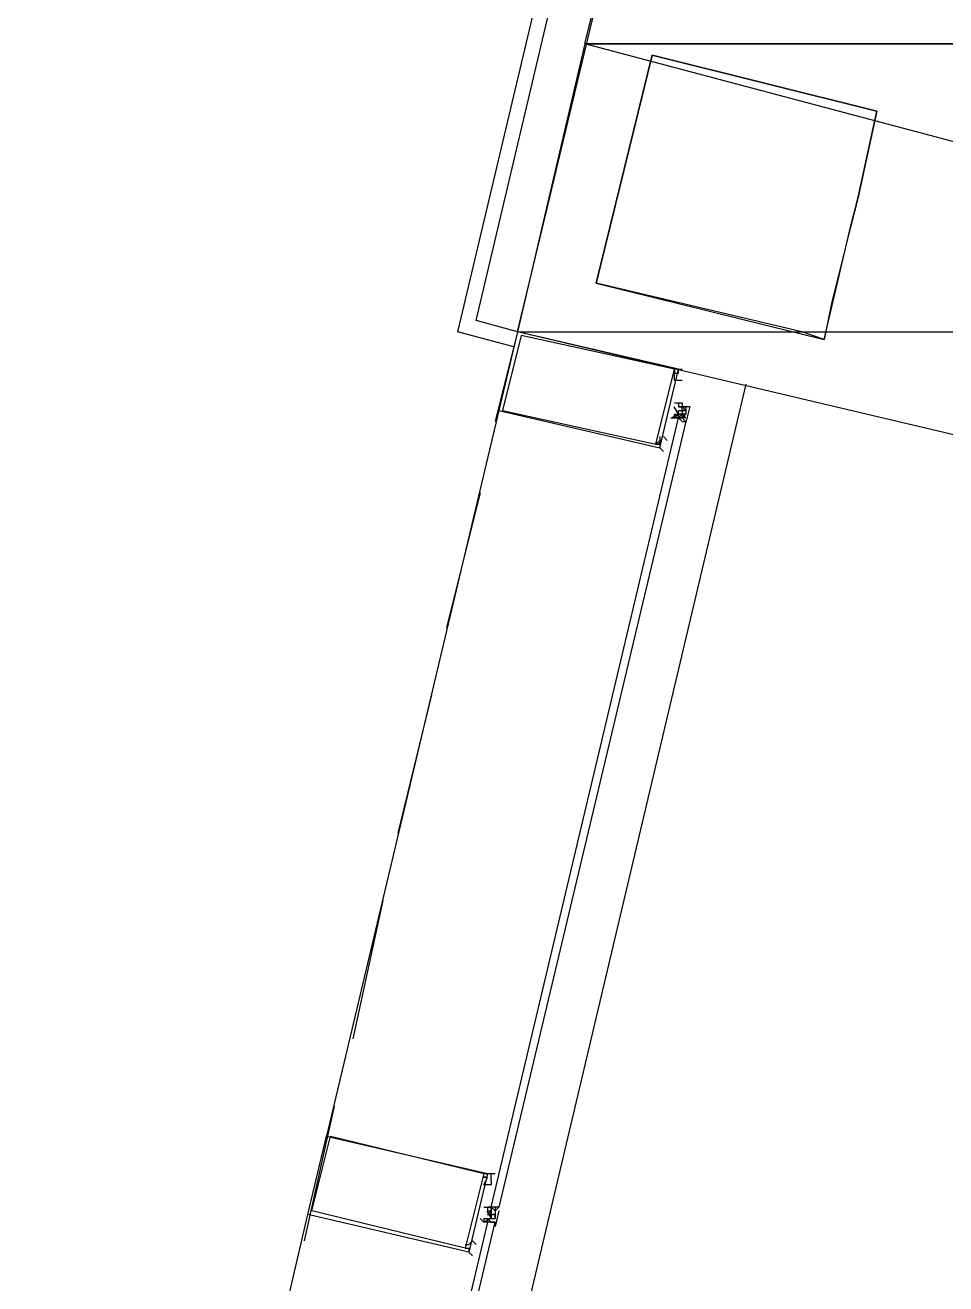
# Model space of a CAD drawing. Header units: feet. Extents: x -84 to 198, y -22 to 181.
# Drawn here: x 68.219 to 71.5, y 15.024 to 19.511 of the extents above; entities that cross this region are included whole.
import ezdxf

# ---------------------------------------------------------------- set-up
doc = ezdxf.new("R2010")
doc.units = ezdxf.units.FT
for name, color, linetype in [('A-LINEA', 7, 'CONTINUOUS'), ('A-LINEA-GRUESA', 7, 'CONTINUOUS'), ('A-MURO-CONCRETO', 8, 'CONTINUOUS')]:
    doc.layers.add(name, color=color, linetype=linetype)

msp = doc.modelspace()

# ---------------------------------------------------------------- linework, layer by layer
at = {"layer": 'A-LINEA'}
for p, q in [((70.3333, 20.8444), (69.76, 18.4178)), ((69.8267, 18.4578), (70.3733, 20.7778)), ((71.0933, 18.5244), (71.0667, 18.3911)), ((69.9733, 18.4178), (69.8267, 18.4578)), ((69.96, 18.3644), (69.76, 18.4178)), ((69.9733, 18.4178), (69.8933, 18.0978)), ((70.56, 18.2578), (70.56, 18.2578)), ((70.56, 18.2578), (70.56, 18.2578)), ((69.9067, 18.1378), (69.2933, 15.5511)), ((70.5333, 18.1644), (70.5333, 18.1644)), ((70.5333, 18.1644), (70.5333, 18.1644)), ((70.5333, 18.1644), (70.5333, 18.1644)), ((70.5333, 18.1644), (70.5333, 18.1644)), ((70.5333, 18.1644), (70.5467, 18.1644)), ((70.5333, 18.1644), (70.5333, 18.1644)), ((70.5467, 18.1644), (70.5467, 18.1511)), ((70.5467, 18.1644), (70.5467, 18.1644)), ((70.5467, 18.1644), (70.5467, 18.1511)), ((70.5467, 18.1644), (70.5467, 18.1644)), ((70.5467, 18.1644), (70.5467, 18.1644)), ((70.5467, 18.1511), (70.5467, 18.1511)), ((70.5467, 18.1511), (70.5467, 18.1511)), ((70.5467, 18.1511), (70.5467, 18.1511)), ((70.5467, 18.1511), (70.5467, 18.1511)), ((70.5467, 18.1511), (70.5467, 18.1511)), ((70.5467, 18.1511), (70.5467, 18.1511)), ((70.5467, 18.1511), (70.5467, 18.1511)), ((70.5467, 18.1511), (70.5467, 18.1511)), ((70.5467, 18.1511), (70.56, 18.1511)), ((70.5467, 18.1511), (70.5467, 18.1511)), ((70.5467, 18.1511), (70.5467, 18.1511)), ((70.5467, 18.1511), (70.5467, 18.1511)), ((70.5467, 18.1511), (70.5467, 18.1511)), ((70.5467, 18.1511), (70.5467, 18.1511)), ((70.5467, 18.1378), (70.5467, 18.1378)), ((70.5467, 18.1378), (70.5467, 18.1378)), ((70.5467, 18.1378), (70.5467, 18.1378)), ((70.5467, 18.1378), (70.56, 18.1378)), ((70.5467, 18.1378), (70.5467, 18.1378)), ((70.5467, 18.1244), (70.5467, 18.1378)), ((70.5467, 18.1378), (70.5467, 18.1378)), ((70.5467, 18.1244), (70.5467, 18.1378)), ((70.5467, 18.1378), (70.5467, 18.1378)), ((70.56, 18.1644), (70.56, 18.1644)), ((70.56, 18.1644), (70.56, 18.1644)), ((70.56, 18.1644), (70.56, 18.1644)), ((70.56, 18.1644), (70.56, 18.1644)), ((70.56, 18.1644), (70.56, 18.1644)), ((70.56, 18.1644), (70.56, 18.1644)), ((70.56, 18.1644), (70.56, 18.1644)), ((70.56, 18.1511), (70.56, 18.1511)), ((70.56, 18.1511), (70.56, 18.1511)), ((70.56, 18.1511), (70.5733, 18.1511)), ((70.56, 18.1511), (70.56, 18.1511)), ((70.56, 18.1511), (70.56, 18.1511)), ((70.56, 18.1511), (70.56, 18.1511)), ((70.56, 18.1511), (70.56, 18.1511)), ((70.56, 18.1511), (70.56, 18.1511)), ((70.56, 18.1511), (70.56, 18.1511)), ((70.56, 18.1511), (70.56, 18.1511)), ((70.56, 18.1511), (70.56, 18.1511)), ((70.56, 18.1511), (70.56, 18.1511)), ((70.56, 18.1511), (70.56, 18.1511)), ((70.56, 18.1511), (70.56, 18.1511)), ((70.56, 18.1378), (70.56, 18.1511)), ((70.56, 18.1511), (70.56, 18.1511)), ((70.56, 18.1378), (70.56, 18.1511)), ((70.56, 18.1511), (70.56, 18.1511)), ((70.56, 18.1511), (70.56, 18.1511)), ((70.56, 18.1511), (70.56, 18.1511)), ((70.56, 18.1511), (70.56, 18.1511)), ((70.56, 18.1511), (70.56, 18.1511)), ((70.56, 18.1511), (70.56, 18.1511)), ((70.56, 18.1511), (70.56, 18.1511)), ((70.56, 18.1511), (70.56, 18.1511)), ((70.56, 18.1511), (70.56, 18.1511)), ((70.56, 18.1511), (70.56, 18.1511)), ((70.56, 18.1511), (70.56, 18.1511)), ((70.56, 18.1511), (70.56, 18.1511)), ((70.5733, 18.1378), (70.56, 18.1378)), ((70.56, 18.1378), (70.56, 18.1378)), ((70.56, 18.1378), (70.56, 18.1378)), ((70.56, 18.1378), (70.56, 18.1244)), ((70.56, 18.1378), (70.56, 18.1378)), ((70.56, 18.1378), (70.56, 18.1378)), ((70.56, 18.1378), (70.56, 18.1378)), ((70.56, 18.1378), (70.56, 18.1378)), ((70.56, 18.1378), (70.56, 18.1378)), ((70.56, 18.1378), (70.56, 18.1378)), ((70.56, 18.1378), (70.56, 18.1378)), ((70.56, 18.1378), (70.56, 18.1378)), ((70.56, 18.1378), (70.5733, 18.1378)), ((70.56, 18.1378), (70.56, 18.1378)), ((70.56, 18.1378), (70.56, 18.1378)), ((70.56, 18.1378), (70.56, 18.1378)), ((70.56, 18.1378), (70.56, 18.1378)), ((70.56, 18.1378), (70.5733, 18.1378)), ((70.56, 18.1378), (70.56, 18.1378)), ((70.56, 18.1378), (70.56, 18.1378)), ((70.56, 18.1378), (70.56, 18.1378)), ((70.56, 18.1378), (70.56, 18.1378)), ((70.56, 18.1378), (70.56, 18.1378)), ((70.56, 18.1378), (70.56, 18.1378)), ((70.56, 18.1378), (70.56, 18.1378)), ((70.56, 18.1378), (70.56, 18.1378)), ((70.56, 18.1378), (70.56, 18.1378)), ((70.56, 18.1378), (70.56, 18.1378)), ((70.56, 18.1378), (70.56, 18.1378)), ((70.56, 18.1378), (70.56, 18.1244)), ((70.56, 18.1378), (70.56, 18.1378)), ((70.5733, 18.1511), (70.5733, 18.1511)), ((70.5733, 18.1511), (70.5733, 18.1511)), ((70.5733, 18.1511), (70.5733, 18.1511)), ((70.5733, 18.1511), (70.5733, 18.1511)), ((70.5733, 18.1511), (70.5733, 18.1511)), ((70.5733, 18.1511), (70.5733, 18.1378)), ((70.5733, 18.1511), (70.5733, 18.1511)), ((70.5733, 18.1511), (70.5733, 18.1511)), ((70.5733, 18.1511), (70.5733, 18.1511)), ((70.5733, 18.1511), (70.5733, 18.1511)), ((70.5733, 18.1511), (70.5733, 18.1511)), ((70.5733, 18.1511), (70.5733, 18.1511)), ((70.5733, 18.1511), (70.5733, 18.1511)), ((70.5733, 18.1511), (70.5733, 18.1511)), ((70.5733, 18.1511), (70.5733, 18.1511)), ((70.5733, 18.1511), (70.5733, 18.1511)), ((70.5733, 18.1511), (70.5733, 18.1511)), ((70.5733, 18.1511), (70.5733, 18.1511)), ((70.5867, 18.1511), (70.5733, 18.1511)), ((70.5733, 18.1378), (70.5733, 18.1378)), ((70.5733, 18.1378), (70.5733, 18.1244)), ((70.5733, 18.1378), (70.5733, 18.1378)), ((70.5733, 18.1378), (70.5733, 18.1378)), ((70.5733, 18.1378), (70.5733, 18.1378)), ((70.5733, 18.1378), (70.5733, 18.1378)), ((70.5733, 18.1378), (70.5733, 18.1378)), ((70.5733, 18.1378), (70.5733, 18.1378)), ((70.5733, 18.1378), (70.5733, 18.1378)), ((70.5733, 18.1378), (70.5733, 18.1378)), ((70.5872, 18.1515), (70.5738, 18.095)), ((70.52, 18.1111), (70.52, 18.1111)), ((70.5333, 18.1244), (70.5467, 18.1244)), ((70.5333, 18.1111), (70.5333, 18.1244)), ((70.5333, 18.1111), (70.5333, 18.1111)), ((70.5333, 18.1111), (70.5333, 18.1111)), ((70.5333, 18.1111), (70.5333, 18.1111)), ((70.5333, 18.1111), (70.5333, 18.1111)), ((70.5333, 18.1111), (70.5333, 18.1111)), ((70.5333, 18.1111), (70.5333, 18.1111)), ((70.5467, 18.1111), (70.5333, 18.1111)), ((70.5467, 18.1111), (70.5333, 18.1111)), ((70.5333, 18.1111), (70.5333, 18.1111)), ((70.5333, 18.1111), (70.5333, 18.1111)), ((70.5333, 18.1111), (70.5333, 18.1111)), ((70.5333, 18.1111), (70.5333, 18.1111)), ((70.5333, 18.1111), (70.5333, 18.1111)), ((70.5467, 18.1244), (70.5467, 18.1244)), ((70.5467, 18.1244), (70.5467, 18.1244)), ((70.5467, 18.1244), (70.5467, 18.1244)), ((70.5467, 18.1244), (70.5467, 18.1244)), ((70.5467, 18.1244), (70.5467, 18.1244)), ((70.5467, 18.1244), (70.5467, 18.1244)), ((70.5467, 18.1244), (70.5467, 18.1111)), ((70.5467, 18.1244), (70.5467, 18.1244)), ((70.5467, 18.1244), (70.5467, 18.1244)), ((70.5467, 18.1244), (70.5467, 18.1244)), ((70.5467, 18.1244), (70.5467, 18.1244)), ((70.5467, 18.1244), (70.5467, 18.1244)), ((70.5467, 18.1244), (70.5467, 18.1244)), ((70.5467, 18.1244), (70.5467, 18.1244)), ((70.5467, 18.1244), (70.5467, 18.1244)), ((70.5467, 18.1244), (70.5467, 18.1244)), ((70.5467, 18.1244), (70.5467, 18.1111)), ((70.5467, 18.1244), (70.56, 18.1244)), ((70.5467, 18.1244), (70.56, 18.1244)), ((70.5467, 18.1244), (70.5467, 18.1244)), ((70.5467, 18.1244), (70.5467, 18.1244)), ((70.5467, 18.1244), (70.5467, 18.1244)), ((70.5467, 18.1244), (70.5467, 18.1244)), ((70.5467, 18.1244), (70.5467, 18.1244)), ((70.5467, 18.1244), (70.5467, 18.1244)), ((70.56, 18.1111), (70.5467, 18.1111)), ((70.5467, 18.1111), (70.5467, 18.1111)), ((70.5467, 18.1111), (70.5467, 18.1111)), ((70.5467, 18.1111), (70.5467, 18.1111)), ((70.5467, 18.1111), (70.5467, 18.1111)), ((70.5467, 18.1111), (70.5467, 18.1111)), ((70.5467, 18.1111), (70.5467, 18.1111)), ((70.5467, 18.1111), (70.5467, 18.1111)), ((70.5467, 18.1111), (70.5467, 18.1111)), ((70.5467, 18.1111), (70.5467, 18.1111)), ((70.5467, 18.1111), (70.5467, 18.1111)), ((70.5467, 18.1111), (70.5467, 18.1111)), ((70.5467, 18.1111), (70.5467, 18.1111)), ((70.5467, 18.1111), (70.5467, 18.1111)), ((70.5467, 18.1111), (70.5467, 18.1111)), ((70.5467, 18.1111), (70.5467, 18.1111)), ((70.5467, 18.1111), (70.5467, 18.1111)), ((70.5467, 18.1111), (70.5467, 18.1111)), ((70.5467, 18.1111), (70.5467, 18.1111)), ((70.5467, 18.1111), (70.5467, 18.1111)), ((70.5467, 18.1111), (70.5467, 18.1111)), ((70.5467, 18.1111), (70.5467, 18.1111)), ((70.5467, 18.1111), (70.5467, 18.1111)), ((70.56, 18.1244), (70.56, 18.1244)), ((70.56, 18.1244), (70.56, 18.1244)), ((70.56, 18.1244), (70.56, 18.1244)), ((70.56, 18.1244), (70.56, 18.1244)), ((70.56, 18.1244), (70.56, 18.1244)), ((70.56, 18.1244), (70.56, 18.1244)), ((70.56, 18.1244), (70.56, 18.1244)), ((70.56, 18.1244), (70.56, 18.1244)), ((70.56, 18.1244), (70.56, 18.1244)), ((70.56, 18.1244), (70.56, 18.1244)), ((70.56, 18.1244), (70.56, 18.1244)), ((70.56, 18.1244), (70.56, 18.1244)), ((70.56, 18.1244), (70.56, 18.1244)), ((70.56, 18.1244), (70.5733, 18.1111)), ((70.56, 18.1244), (70.56, 18.1244)), ((70.56, 18.1244), (70.56, 18.1244)), ((70.56, 18.1244), (70.56, 18.1244)), ((70.56, 18.1111), (70.5733, 18.1244)), ((70.56, 18.1244), (70.56, 18.1244)), ((70.56, 18.1244), (70.56, 18.1244)), ((70.56, 18.1244), (70.56, 18.1244)), ((70.56, 18.1111), (70.56, 18.1244)), ((70.56, 18.1244), (70.56, 18.1244)), ((70.56, 18.1244), (70.56, 18.1244)), ((70.56, 18.1244), (70.56, 18.1244)), ((70.56, 18.1111), (70.56, 18.1244)), ((70.5733, 18.1111), (70.56, 18.1244)), ((70.5733, 18.1244), (70.56, 18.1244)), ((70.5733, 18.1244), (70.56, 18.1244)), ((70.56, 18.1244), (70.56, 18.1244)), ((70.56, 18.1244), (70.56, 18.1244)), ((70.5733, 18.1244), (70.56, 18.1244)), ((70.56, 18.1244), (70.56, 18.1244)), ((70.56, 18.1244), (70.56, 18.1244)), ((70.56, 18.1111), (70.56, 18.1111)), ((70.56, 18.1111), (70.56, 18.1111)), ((70.56, 18.1111), (70.56, 18.1111)), ((70.56, 18.1111), (70.56, 18.1111)), ((70.56, 18.1111), (70.56, 18.1111)), ((70.56, 18.1111), (70.56, 18.1111)), ((70.56, 18.1111), (70.56, 18.1111)), ((70.56, 18.1111), (70.5733, 18.0978)), ((70.56, 18.1111), (70.56, 18.1111)), ((70.56, 18.1111), (70.56, 18.1111)), ((70.56, 18.1111), (70.56, 18.1111)), ((70.56, 18.1111), (70.56, 18.1111)), ((70.56, 18.1111), (70.56, 18.1111)), ((70.56, 18.1111), (70.56, 18.1111)), ((70.56, 18.1111), (70.56, 18.1111)), ((70.56, 18.1111), (70.56, 18.1111)), ((70.56, 18.1111), (70.56, 18.1111)), ((70.56, 18.1111), (70.56, 18.1111)), ((70.56, 18.1111), (70.56, 18.1111)), ((70.56, 18.1111), (70.56, 18.1111)), ((70.56, 18.1111), (70.56, 18.1111)), ((70.56, 18.1111), (70.56, 18.1111)), ((70.56, 18.1111), (70.56, 18.1111)), ((70.5733, 18.1111), (70.56, 18.1111)), ((70.5733, 18.1244), (70.5733, 18.1244)), ((70.5733, 18.1111), (70.5733, 18.1111)), ((70.4933, 18.0044), (70.4933, 18.0044)), ((70.5067, 18.0178), (70.5067, 18.0178)), ((70.5067, 18.0178), (70.5067, 18.0178)), ((70.5067, 18.0044), (70.5067, 18.0044)), ((70.5067, 18.0044), (70.5067, 18.0044)), ((69.84, 17.8444), (69.72, 17.3644)), ((69.6667, 17.1244), (69.5467, 16.6311)), ((69.4933, 16.3911), (69.3867, 15.8978)), ((69.32, 15.6578), (69.2133, 15.1778)), ((68.6267, 12.6978), (69.2267, 15.2711)), ((69.84, 15.2578), (69.84, 15.2578)), ((69.84, 15.2578), (69.84, 15.2578)), ((69.8533, 15.2978), (69.8533, 15.2978)), ((69.8533, 15.2978), (69.8533, 15.2978)), ((69.8533, 15.2578), (69.8533, 15.2444)), ((69.8533, 15.2578), (69.8533, 15.2578)), ((69.8533, 15.2578), (69.8533, 15.2578)), ((69.8533, 15.2578), (69.8667, 15.2578)), ((69.8533, 15.2578), (69.8533, 15.2578)), ((69.8533, 15.2578), (69.8533, 15.2578)), ((69.8533, 15.2578), (69.8533, 15.2578)), ((69.8533, 15.2578), (69.8533, 15.2578)), ((69.8533, 15.2578), (69.8533, 15.2578)), ((69.8533, 15.2578), (69.8533, 15.2578)), ((69.8667, 15.2978), (69.8667, 15.2978)), ((69.8667, 15.2978), (69.8667, 15.2978)), ((69.8667, 15.2978), (69.8667, 15.2978)), ((69.8667, 15.2978), (69.8667, 15.2978)), ((69.8667, 15.2978), (69.88, 15.2978)), ((69.8667, 15.2978), (69.8667, 15.2844)), ((69.8667, 15.2978), (69.8667, 15.2978)), ((69.8667, 15.2978), (69.8667, 15.2978)), ((69.8667, 15.2978), (69.8667, 15.2978)), ((69.8667, 15.2978), (69.8667, 15.2978)), ((69.8667, 15.2978), (69.8667, 15.2978)), ((69.8667, 15.2978), (69.8667, 15.2978)), ((69.8667, 15.2844), (69.8667, 15.2844)), ((69.8667, 15.2844), (69.8667, 15.2844)), ((69.8667, 15.2844), (69.88, 15.2844)), ((69.8667, 15.2844), (69.88, 15.2844)), ((69.88, 15.2711), (69.8667, 15.2711)), ((69.8667, 15.2711), (69.8667, 15.2711)), ((69.8667, 15.2711), (69.88, 15.2711)), ((69.8667, 15.2578), (69.8667, 15.2578)), ((69.8667, 15.2578), (69.8667, 15.2578)), ((69.8667, 15.2578), (69.88, 15.2444)), ((69.8667, 15.2578), (69.8667, 15.2578)), ((69.8667, 15.2578), (69.8667, 15.2578)), ((69.8667, 15.2578), (69.8667, 15.2444)), ((69.8667, 15.2578), (69.8667, 15.2578)), ((69.8667, 15.2578), (69.8667, 15.2578)), ((69.8667, 15.2578), (69.8667, 15.2578)), ((69.8667, 15.2578), (69.88, 15.2578)), ((69.8667, 15.2578), (69.8667, 15.2578)), ((69.8667, 15.2578), (69.88, 15.2578)), ((69.8667, 15.2578), (69.8667, 15.2578)), ((69.8667, 15.2578), (69.8667, 15.2578)), ((69.8667, 15.2578), (69.8667, 15.2578)), ((69.8667, 15.2578), (69.88, 15.2578)), ((69.8667, 15.2578), (69.8667, 15.2578)), ((69.8667, 15.2578), (69.8667, 15.2578)), ((69.8667, 15.2578), (69.88, 15.2578)), ((69.8667, 15.2578), (69.8667, 15.2578)), ((69.8667, 15.2578), (69.8667, 15.2578)), ((69.8667, 15.2578), (69.8667, 15.2578)), ((69.8667, 15.2578), (69.8667, 15.2578)), ((69.8667, 15.2578), (69.8667, 15.2578)), ((69.8667, 15.2578), (69.8667, 15.2578)), ((69.8667, 15.2578), (69.8667, 15.2578)), ((69.88, 15.2978), (69.88, 15.2978)), ((69.88, 15.2978), (69.88, 15.2978)), ((69.88, 15.2978), (69.88, 15.2978)), ((69.88, 15.2978), (69.88, 15.2978)), ((69.88, 15.2978), (69.88, 15.2978)), ((69.88, 15.2978), (69.88, 15.2978)), ((69.88, 15.2978), (69.88, 15.2978)), ((69.88, 15.2978), (69.88, 15.2844)), ((69.88, 15.2978), (69.88, 15.2978)), ((69.88, 15.2978), (69.88, 15.2978)), ((69.88, 15.2978), (69.88, 15.2978)), ((69.88, 15.2978), (69.88, 15.2978)), ((69.88, 15.2978), (69.88, 15.2978)), ((69.88, 15.2978), (69.88, 15.2978)), ((69.88, 15.2978), (69.88, 15.2978)), ((69.88, 15.2978), (69.88, 15.2978)), ((69.88, 15.2978), (69.88, 15.2978)), ((69.88, 15.2978), (69.88, 15.2978)), ((69.88, 15.2844), (69.88, 15.2711)), ((69.88, 15.2844), (69.88, 15.2844)), ((69.88, 15.2844), (69.88, 15.2844)), ((69.88, 15.2844), (69.88, 15.2844)), ((69.88, 15.2844), (69.88, 15.2844)), ((69.88, 15.2844), (69.88, 15.2844)), ((69.88, 15.2844), (69.88, 15.2844)), ((69.88, 15.2844), (69.88, 15.2844)), ((69.88, 15.2844), (69.88, 15.2844)), ((69.88, 15.2844), (69.88, 15.2844)), ((69.88, 15.2844), (69.88, 15.2844)), ((69.88, 15.2844), (69.88, 15.2844)), ((69.88, 15.2844), (69.88, 15.2844)), ((69.88, 15.2711), (69.88, 15.2844)), ((69.88, 15.2844), (69.88, 15.2844)), ((69.88, 15.2844), (69.88, 15.2844)), ((69.88, 15.2844), (69.88, 15.2844)), ((69.88, 15.2844), (69.88, 15.2844)), ((69.88, 15.2844), (69.88, 15.2844)), ((69.88, 15.2844), (69.88, 15.2844)), ((69.88, 15.2844), (69.88, 15.2844)), ((69.88, 15.2844), (69.88, 15.2844)), ((69.88, 15.2844), (69.88, 15.2844)), ((69.88, 15.2711), (69.88, 15.2844)), ((69.88, 15.2711), (69.88, 15.2844)), ((69.88, 15.2844), (69.88, 15.2844)), ((69.88, 15.2844), (69.88, 15.2844)), ((69.88, 15.2844), (69.88, 15.2844)), ((69.88, 15.2844), (69.88, 15.2844)), ((69.88, 15.2844), (69.88, 15.2844)), ((69.88, 15.2844), (69.88, 15.2844)), ((69.88, 15.2844), (69.88, 15.2844)), ((69.88, 15.2844), (69.88, 15.2844)), ((69.88, 15.2711), (69.88, 15.2578)), ((69.88, 15.2711), (69.88, 15.2711)), ((69.88, 15.2711), (69.88, 15.2711)), ((69.88, 15.2711), (69.88, 15.2711)), ((69.88, 15.2711), (69.88, 15.2711)), ((69.88, 15.2711), (69.88, 15.2711)), ((69.88, 15.2711), (69.88, 15.2711)), ((69.88, 15.2711), (69.88, 15.2711)), ((69.88, 15.2711), (69.88, 15.2711)), ((69.88, 15.2711), (69.88, 15.2711)), ((69.8933, 15.2711), (69.88, 15.2711)), ((69.8933, 15.2711), (69.88, 15.2711)), ((69.88, 15.2711), (69.88, 15.2711)), ((69.88, 15.2711), (69.88, 15.2711)), ((69.88, 15.2711), (69.88, 15.2711)), ((69.88, 15.2711), (69.88, 15.2711)), ((69.88, 15.2711), (69.8933, 15.2711)), ((69.88, 15.2711), (69.88, 15.2711)), ((69.88, 15.2711), (69.88, 15.2711)), ((69.88, 15.2711), (69.88, 15.2711)), ((69.88, 15.2578), (69.88, 15.2711)), ((69.88, 15.2578), (69.88, 15.2711)), ((69.88, 15.2578), (69.88, 15.2711)), ((69.88, 15.2711), (69.88, 15.2711)), ((69.88, 15.2711), (69.88, 15.2711)), ((69.88, 15.2578), (69.88, 15.2578)), ((69.88, 15.2578), (69.88, 15.2578)), ((69.88, 15.2578), (69.88, 15.2578)), ((69.88, 15.2578), (69.88, 15.2578)), ((69.88, 15.2578), (69.88, 15.2578)), ((69.88, 15.2578), (69.88, 15.2578)), ((69.88, 15.2578), (69.8933, 15.2578)), ((69.88, 15.2578), (69.88, 15.2578)), ((69.88, 15.2578), (69.88, 15.2578)), ((69.88, 15.2578), (69.88, 15.2578)), ((69.88, 15.2578), (69.88, 15.2578)), ((69.88, 15.2578), (69.8933, 15.2578)), ((69.88, 15.2578), (69.88, 15.2578)), ((69.88, 15.2578), (69.88, 15.2578)), ((69.88, 15.2578), (69.88, 15.2578)), ((69.88, 15.2578), (69.88, 15.2578)), ((69.88, 15.2578), (69.88, 15.2578)), ((69.88, 15.2578), (69.88, 15.2578)), ((69.88, 15.2578), (69.88, 15.2578)), ((69.88, 15.2578), (69.88, 15.2578)), ((69.88, 15.2578), (69.88, 15.2578)), ((69.88, 15.2578), (69.88, 15.2578)), ((69.88, 15.2578), (69.88, 15.2578)), ((69.88, 15.2578), (69.88, 15.2578)), ((69.88, 15.2578), (69.88, 15.2578)), ((69.88, 15.2578), (69.88, 15.2578)), ((69.88, 15.2578), (69.88, 15.2578)), ((69.88, 15.2578), (69.88, 15.2578)), ((69.88, 15.2578), (69.88, 15.2578)), ((69.88, 15.2578), (69.88, 15.2578)), ((69.88, 15.2578), (69.88, 15.2578)), ((69.8933, 15.2978), (69.8933, 15.2844)), ((69.8933, 15.2978), (69.8933, 15.2978)), ((69.8933, 15.2978), (69.8933, 15.2844)), ((69.8933, 15.2978), (69.8933, 15.2978)), ((69.8933, 15.2978), (69.8933, 15.2978)), ((69.8933, 15.2844), (69.8933, 15.2844)), ((69.8933, 15.2844), (69.8933, 15.2844)), ((69.8933, 15.2844), (69.8933, 15.2844)), ((69.8933, 15.2844), (69.8933, 15.2711)), ((69.8933, 15.2844), (69.8933, 15.2844)), ((69.8933, 15.2844), (69.8933, 15.2844)), ((69.8933, 15.2844), (69.8933, 15.2844)), ((69.8933, 15.2844), (69.8933, 15.2844)), ((69.8933, 15.2844), (69.8933, 15.2844)), ((69.8933, 15.2844), (69.8933, 15.2844)), ((69.8933, 15.2844), (69.8933, 15.2844)), ((69.8933, 15.2844), (69.8933, 15.2844)), ((69.8933, 15.2844), (69.8933, 15.2844)), ((69.8933, 15.2844), (69.8933, 15.2844)), ((69.8933, 15.2844), (69.8933, 15.2844)), ((69.8933, 15.2844), (69.8933, 15.2844)), ((69.8933, 15.2844), (69.8933, 15.2844)), ((69.8933, 15.2844), (69.8933, 15.2844)), ((69.8933, 15.2844), (69.8933, 15.2844)), ((69.8933, 15.2844), (69.8933, 15.2844)), ((69.8933, 15.2844), (69.8933, 15.2844)), ((69.8933, 15.2844), (69.8933, 15.2844)), ((69.8933, 15.2844), (69.8933, 15.2844)), ((69.8933, 15.2844), (69.8933, 15.2844)), ((69.8933, 15.2844), (69.8933, 15.2844)), ((69.8933, 15.2844), (69.8933, 15.2844)), ((69.8933, 15.2844), (69.8933, 15.2844)), ((69.8933, 15.2844), (69.8933, 15.2844)), ((69.8933, 15.2844), (69.8933, 15.2844)), ((69.8933, 15.2844), (69.8933, 15.2844)), ((69.8933, 15.2711), (69.8933, 15.2711)), ((69.8933, 15.2711), (69.8933, 15.2711)), ((69.8933, 15.2711), (69.8933, 15.2578)), ((69.8933, 15.2711), (69.8933, 15.2711)), ((69.8933, 15.2711), (69.8933, 15.2711)), ((69.8933, 15.2711), (69.8933, 15.2711)), ((69.8933, 15.2711), (69.8933, 15.2711)), ((69.8933, 15.2711), (69.8933, 15.2711)), ((69.8933, 15.2711), (69.8933, 15.2711)), ((69.8933, 15.2711), (69.8933, 15.2711)), ((69.8933, 15.2711), (69.8933, 15.2711)), ((69.8933, 15.2711), (69.8933, 15.2711)), ((69.8933, 15.2578), (69.8933, 15.2711)), ((69.8933, 15.2711), (69.8933, 15.2711)), ((69.8933, 15.2711), (69.8933, 15.2711)), ((69.8933, 15.2578), (69.8933, 15.2578)), ((69.8933, 15.2578), (69.8933, 15.2578)), ((69.8933, 15.2578), (69.8933, 15.2578)), ((69.8933, 15.2578), (69.8933, 15.2578)), ((69.8933, 15.2578), (69.8933, 15.2578)), ((69.9072, 15.2848), (69.8938, 15.2284)), ((69.8667, 15.2444), (69.8533, 15.2444)), ((69.8533, 15.2444), (69.8533, 15.2444)), ((69.8533, 15.2444), (69.8533, 15.2444)), ((69.8667, 15.2444), (69.8667, 15.2444)), ((69.8667, 15.2444), (69.8667, 15.2444)), ((69.8667, 15.2444), (69.8667, 15.2444)), ((69.8667, 15.2444), (69.8667, 15.2444)), ((69.8667, 15.2444), (69.8667, 15.2444)), ((69.8667, 15.2444), (69.8667, 15.2444)), ((69.8667, 15.2444), (69.8667, 15.2444)), ((69.8667, 15.2444), (69.8667, 15.2444)), ((69.8667, 15.2444), (69.8667, 15.2444)), ((69.8667, 15.2444), (69.8667, 15.2444)), ((69.8667, 15.2444), (69.8667, 15.2444)), ((69.8667, 15.2444), (69.8667, 15.2444)), ((69.8667, 15.2444), (69.8667, 15.2444)), ((69.8667, 15.2444), (69.8667, 15.2444)), ((69.88, 15.2444), (69.88, 15.2444)), ((69.88, 15.2444), (69.88, 15.2444)), ((69.88, 15.2444), (69.88, 15.2444)), ((69.88, 15.2444), (69.88, 15.2444)), ((69.88, 15.2444), (69.88, 15.2444)), ((69.88, 15.2444), (69.88, 15.2444)), ((69.88, 15.2444), (69.88, 15.2444)), ((69.88, 15.2444), (69.88, 15.2444)), ((69.88, 15.2444), (69.88, 15.2444)), ((69.88, 15.2444), (69.8933, 15.2444)), ((69.88, 15.2444), (69.8933, 15.2444)), ((69.88, 15.2444), (69.88, 15.2444)), ((69.88, 15.2444), (69.8933, 15.2444)), ((69.88, 15.2444), (69.88, 15.2444)), ((69.88, 15.2444), (69.88, 15.2444)), ((69.88, 15.2444), (69.88, 15.2444)), ((69.88, 15.2444), (69.88, 15.2444)), ((69.88, 15.2444), (69.88, 15.2444)), ((69.8933, 15.2444), (69.88, 15.2444)), ((69.88, 15.2444), (69.88, 15.2444)), ((69.8933, 15.2444), (69.88, 15.2444)), ((69.88, 15.2444), (69.88, 15.2444)), ((69.88, 15.2444), (69.88, 15.2444)), ((69.8933, 15.2444), (69.8933, 15.2444)), ((69.8933, 15.2444), (69.8933, 15.2444)), ((69.8933, 15.2444), (69.8933, 15.2444)), ((69.8933, 15.2444), (69.8933, 15.2444)), ((69.8933, 15.2444), (69.8933, 15.2444)), ((69.8933, 15.2444), (69.8933, 15.2444)), ((69.8933, 15.2444), (69.8933, 15.2444)), ((69.8, 15.1511), (69.8, 15.1511))]:
    msp.add_line(p, q, dxfattribs=at)
for points in [[(74.3333, 19.4444), (73.8667, 17.4978), (69.9733, 18.4178), (70.44, 20.3644), (74.3333, 19.4444)], [(70.2533, 18.5911), (70.4533, 19.4044), (71.2533, 19.2044)], [(71.2533, 19.2044), (71.1867, 18.8978), (71.16, 18.7911), (71.0933, 18.5244)], [(71.0667, 18.3911), (70.9867, 18.4178), (70.2533, 18.5911)], [(69.9733, 18.4178), (69.9067, 18.1378), (70.48, 18.0044), (70.5467, 18.2844), (69.9733, 18.4178)], [(69.9867, 18.4044), (69.92, 18.1378), (70.4667, 18.0178), (70.5333, 18.2844), (69.9867, 18.4044)], [(70.56, 18.2444), (70.56, 18.2444), (70.56, 18.2444), (70.5333, 18.2444), (70.5333, 18.2444), (70.5333, 18.2711), (70.5333, 18.2711), (70.5333, 18.2711), (70.5333, 18.2711), (70.5333, 18.2711), (70.5333, 18.2711), (70.5333, 18.2711), (70.5333, 18.2844), (70.5333, 18.2844), (70.5333, 18.2711), (70.5467, 18.2711), (70.5467, 18.2711), (70.5467, 18.2844), (70.5467, 18.2844), (70.56, 18.2844), (70.56, 18.2844), (70.56, 18.2844)], [(70.56, 18.2711), (70.56, 18.2711), (70.56, 18.2711)], [(70.7867, 18.2311), (69.1733, 11.4044), (68.08, 11.6711), (67, 11.9244), (65.9467, 12.1644), (64.92, 12.4178), (63.9067, 12.6578), (62.9067, 12.8844), (61.9333, 13.1244), (60.9867, 13.3378), (60.0533, 13.5644), (59.1467, 13.7778), (58.2533, 13.9911), (57.3867, 14.1911), (56.5333, 14.3911), (55.6933, 14.5911), (54.8933, 14.7911), (54.0933, 14.9778)], [(70.5232, 18.1114), (70.5463, 18.1271), (70.5313, 18.1506)], [(70.5333, 18.1644), (70.5333, 18.1644), (70.5467, 18.1644), (70.56, 18.1644), (70.56, 18.1511), (70.5733, 18.1511)], [(70.5333, 18.1111), (70.5467, 18.1244), (70.5467, 18.1378)], [(70.5733, 18.1511), (70.5733, 18.1511), (70.56, 18.1511), (70.5467, 18.1511), (70.5467, 18.1511)], [(70.5467, 18.1511), (70.5467, 18.1511), (70.56, 18.1511), (70.5733, 18.1378)], [(70.56, 18.1378), (70.56, 18.1244), (70.5467, 18.1244)], [(70.5733, 18.0978), (70.5733, 18.0978), (69.9067, 15.2978), (69.8933, 15.2978), (69.88, 15.2978), (70.5467, 18.1111), (70.56, 18.0978), (70.5733, 18.0978)], [(70.52, 18.1111), (70.5333, 18.1111), (70.5467, 18.1111), (70.56, 18.1111), (70.5733, 18.0978)], [(70.5467, 18.1111), (70.5467, 18.1111), (70.56, 18.1244)], [(70.5467, 18.1244), (70.5467, 18.1244), (70.56, 18.1244), (70.5733, 18.1244)], [(70.5467, 18.1111), (70.5467, 18.1244), (70.5467, 18.1111)], [(70.48, 18.0444), (70.48, 18.0178), (70.48, 18.0178), (70.48, 18.0178), (70.48, 18.0311), (70.48, 18.0311), (70.4667, 18.0178), (70.4667, 18.0178), (70.4667, 18.0178), (70.4667, 18.0178), (70.48, 18.0178), (70.48, 18.0178), (70.48, 18.0178), (70.48, 18.0044), (70.48, 18.0044), (70.4933, 17.9911), (70.4933, 17.9911)], [(70.5067, 18.0311), (70.5067, 18.0311), (70.5067, 18.0311), (70.4933, 18.0444), (70.4933, 18.0444)], [(70.48, 18.0178), (70.4667, 18.0178), (70.4667, 18.0178)], [(70.48, 18.0178), (70.48, 18.0178), (70.48, 18.0178)], [(69.2267, 15.2711), (69.2933, 15.5511), (69.8667, 15.4178), (69.8, 15.1378), (69.2267, 15.2711)], [(69.24, 15.2844), (69.3067, 15.5511), (69.8533, 15.4178), (69.7867, 15.1511), (69.24, 15.2844)], [(69.8533, 15.4178), (69.8533, 15.4178), (69.8533, 15.4178), (69.8533, 15.4178), (69.8667, 15.4178), (69.8667, 15.4178), (69.8667, 15.4178), (69.8667, 15.4178), (69.8933, 15.4178), (69.8933, 15.4178), (69.8933, 15.4178)], [(69.88, 15.3911), (69.88, 15.3911), (69.88, 15.3778), (69.88, 15.3778), (69.8533, 15.3778), (69.8533, 15.3778), (69.8667, 15.4044), (69.8667, 15.4044), (69.8533, 15.4044), (69.8533, 15.4044), (69.8533, 15.4044), (69.8533, 15.4044), (69.8533, 15.4044)], [(69.88, 15.3911), (69.88, 15.4044), (69.88, 15.4044), (69.88, 15.4178)], [(69.8933, 15.2444), (69.88, 15.2444), (69.8667, 15.2444), (69.8533, 15.2444), (69.84, 15.2578)], [(69.8533, 15.2978), (69.8667, 15.2978), (69.88, 15.2978), (69.8933, 15.2844), (69.9067, 15.2978)], [(69.8555, 15.245), (69.8793, 15.2593), (69.8658, 15.2836)], [(69.88, 15.2978), (69.88, 15.2978), (69.8667, 15.2978)], [(69.8667, 15.2711), (69.88, 15.2844), (69.88, 15.2978)], [(69.88, 15.2711), (69.88, 15.2711), (69.88, 15.2844), (69.88, 15.2978)], [(69.2267, 12.4311), (69.8933, 15.2444), (69.8667, 15.2444), (69.2, 12.4311), (69.2133, 12.4311), (69.2267, 12.4311)], [(69.8933, 15.2444), (69.88, 15.2444), (69.8933, 15.2444)], [(69.8933, 15.2444), (69.88, 15.2444), (69.8933, 15.2444)], [(69.7867, 15.1644), (69.8, 15.1644), (69.8, 15.1644), (69.8, 15.1644), (69.8, 15.1644), (69.8, 15.1644), (69.8133, 15.1778), (69.8133, 15.1778), (69.8267, 15.1644), (69.8267, 15.1644), (69.8267, 15.1644), (69.8267, 15.1644)], [(69.7867, 15.1511), (69.8, 15.1511), (69.8, 15.1511), (69.8, 15.1511), (69.8, 15.1511), (69.8, 15.1511), (69.8, 15.1378), (69.8, 15.1378), (69.8133, 15.1244), (69.8133, 15.1244)], [(69.8267, 15.1511), (69.8267, 15.1511), (69.8267, 15.1511)], [(69.8267, 15.1378), (69.8267, 15.1378), (69.8267, 15.1378)]]:
    msp.add_lwpolyline(points, dxfattribs=at)
for points in [[(70.5333, 18.2711), (70.5333, 18.2711), (70.5333, 18.2711), (70.5333, 18.2711)], [(69.8667, 15.4044), (69.8533, 15.4044), (69.8533, 15.4044), (69.8667, 15.4044)], [(69.8, 15.1511), (69.8, 15.1511), (69.8, 15.1511), (69.8, 15.1511)]]:
    msp.add_lwpolyline(points, close=True, dxfattribs=at)
at = {"layer": 'A-LINEA-GRUESA'}
for points in [[(70.4533, 19.4044), (70.2533, 18.5911), (71.0667, 18.3911)], [(71.0667, 18.3911), (71.16, 18.7911), (71.1867, 18.8978), (71.2533, 19.2044), (70.4533, 19.4044)]]:
    msp.add_lwpolyline(points, dxfattribs=at)
at = {"layer": 'A-MURO-CONCRETO'}
for points in [[(70.44, 20.3644), (74.3333, 19.4444), (70.2133, 19.4444), (70.44, 20.3644), (70.44, 20.3644)], [(70.2133, 19.4444), (69.9733, 18.4178), (74.08, 18.4178), (70.2133, 19.4444)], [(70.2133, 19.4444), (74.3333, 19.4444), (74.08, 18.4178), (70.2133, 19.4444), (70.2133, 19.4444)], [(69.9733, 18.4178), (74.08, 18.4178), (73.8667, 17.4978), (69.9733, 18.4178), (69.9733, 18.4178)]]:
    msp.add_lwpolyline(points, dxfattribs=at)

doc.saveas('drawing.dxf')
